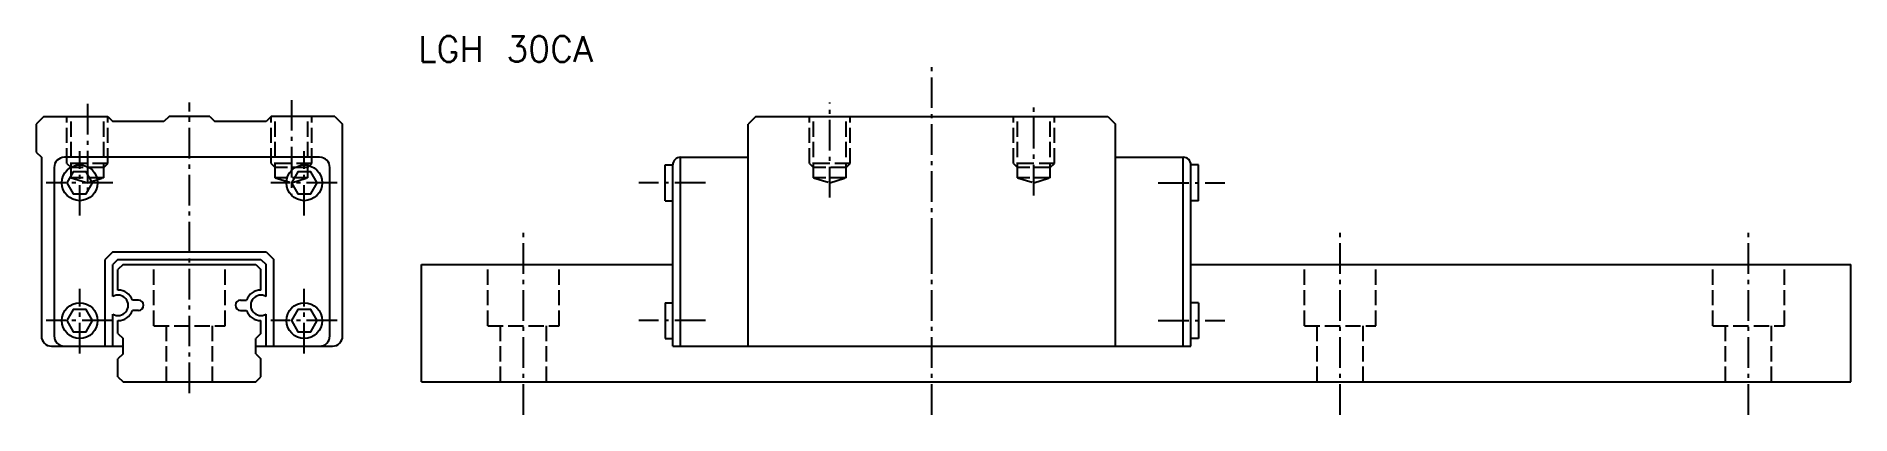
# Model space of a CAD drawing. Extents: x 109 to 465, y 107 to 181.
import ezdxf

# ---------------------------------------------------------------- set-up
doc = ezdxf.new("R2010")
doc.units = 0
doc.header["$MEASUREMENT"] = 0
doc.linetypes.add('DASHED', pattern=[4, 3, -1])
doc.linetypes.add('SCENTER', pattern=[9.2, 6, -1.2, 0.8, -1.2])
doc.layers.get('0').update_dxf_attribs({"linetype": 'CONTINUOUS'})
for name, color, linetype in [('CON', 2, 'CONTINUOUS'), ('DAS', 3, 'DASHED'), ('SCEN', 1, 'SCENTER')]:
    doc.layers.add(name, color=color, linetype=linetype)
doc.styles.get("Standard").update_dxf_attribs({"font": 'txt.shx', "bigfont": 'chineset.shx'})

msp = doc.modelspace()

# ---------------------------------------------------------------- linework, layer by layer
at = {"layer": 'CON'}
for p, q in [((110.94, 165.79), (109.44, 164.29)), ((109.44, 164.29), (109.44, 158.79)), ((110.94, 165.79), (123.44, 165.79)), ((123.44, 165.79), (124.44, 164.79)), ((134.44, 164.79), (124.44, 164.79)), ((135.44, 165.79), (134.44, 164.79)), ((143.44, 165.79), (135.44, 165.79)), ((143.44, 165.79), (144.44, 164.79)), ((154.44, 164.79), (144.44, 164.79)), ((155.44, 165.79), (154.44, 164.79)), ((167.94, 165.79), (155.44, 165.79)), ((167.94, 165.79), (169.44, 164.29)), ((169.44, 122.79), (169.44, 164.29)), ((250.37, 165.79), (248.87, 164.29)), ((248.87, 120.79), (248.87, 164.29)), ((250.37, 165.79), (319.37, 165.79)), ((319.37, 165.79), (320.87, 164.29)), ((320.87, 120.79), (320.87, 164.29)), ((109.44, 158.79), (110.44, 157.79)), ((110.44, 157.79), (110.44, 122.79)), ((164.94, 157.79), (114.94, 157.79)), ((235.62, 157.79), (248.87, 157.79)), ((235.62, 120.79), (235.62, 157.79)), ((320.87, 157.79), (334.12, 157.79)), ((334.12, 120.79), (334.12, 157.79)), ((112.94, 155.79), (112.94, 122.79)), ((166.94, 122.79), (166.94, 155.79)), ((232.62, 149.29), (232.62, 156.29)), ((232.62, 156.29), (234.12, 156.29)), ((234.12, 120.79), (234.12, 156.29)), ((335.62, 120.79), (335.62, 156.29)), ((337.12, 156.29), (335.62, 156.29)), ((337.12, 149.29), (337.12, 156.29)), ((232.62, 149.29), (234.12, 149.29)), ((337.12, 149.29), (335.62, 149.29)), ((124.44, 139.29), (122.94, 137.79)), ((124.44, 139.29), (154.44, 139.29)), ((154.44, 139.29), (155.94, 137.79)), ((122.94, 120.79), (122.94, 137.79)), ((125.44, 137.79), (124.44, 136.79)), ((124.44, 130.52), (124.44, 136.79)), ((125.44, 137.79), (153.44, 137.79)), ((126.44, 136.79), (125.44, 135.79)), ((125.44, 131.79), (125.44, 135.79)), ((126.44, 136.79), (152.44, 136.79)), ((152.44, 136.79), (153.44, 135.79)), ((153.44, 137.79), (154.44, 136.79)), ((153.44, 131.79), (153.44, 135.79)), ((154.44, 130.52), (154.44, 136.79)), ((155.94, 120.79), (155.94, 137.79)), ((184.87, 136.79), (234.12, 136.79)), ((184.87, 113.79), (184.87, 136.79)), ((335.62, 136.79), (464.87, 136.79)), ((464.87, 113.79), (464.87, 136.79)), ((129.44, 129.79), (128.26, 129.79)), ((149.44, 129.79), (150.61, 129.79)), ((232.62, 129.29), (232.62, 122.29)), ((232.62, 129.29), (234.12, 129.29)), ((337.12, 129.29), (335.62, 129.29)), ((337.12, 129.29), (337.12, 122.29)), ((124.44, 120.79), (124.44, 127.05)), ((125.44, 123.29), (125.44, 125.79)), ((129.44, 127.79), (128.26, 127.79)), ((149.44, 127.79), (150.61, 127.79)), ((153.44, 123.29), (153.44, 125.79)), ((154.44, 120.79), (154.44, 127.05)), ((125.44, 123.29), (126.44, 122.29)), ((126.44, 119.29), (126.44, 122.29)), ((153.44, 123.29), (152.44, 122.29)), ((152.44, 119.29), (152.44, 122.29)), ((232.62, 122.29), (234.12, 122.29)), ((337.12, 122.29), (335.62, 122.29)), ((112.44, 120.79), (126.44, 120.79)), ((126.44, 119.29), (125.44, 118.29)), ((125.44, 114.79), (125.44, 118.29)), ((152.44, 120.79), (167.44, 120.79)), ((152.44, 119.29), (153.44, 118.29)), ((153.44, 114.79), (153.44, 118.29)), ((234.12, 120.79), (335.62, 120.79)), ((125.44, 114.79), (126.44, 113.79)), ((126.44, 113.79), (152.44, 113.79)), ((152.44, 113.79), (153.44, 114.79)), ((184.87, 113.79), (464.87, 113.79))]:
    msp.add_line(p, q, dxfattribs=at)
for points in [[(120.44, 152.79), (119.19, 154.95), (116.69, 154.95), (115.44, 152.79), (116.69, 150.62), (119.19, 150.62)], [(164.44, 152.79), (163.19, 154.95), (160.69, 154.95), (159.44, 152.79), (160.69, 150.62), (163.19, 150.62)], [(120.44, 125.79), (119.19, 127.95), (116.69, 127.95), (115.44, 125.79), (116.69, 123.62), (119.19, 123.62)], [(164.44, 125.79), (163.19, 127.95), (160.69, 127.95), (159.44, 125.79), (160.69, 123.62), (163.19, 123.62)]]:
    msp.add_lwpolyline(points, close=True, dxfattribs=at)
for centre in [(117.94, 152.79), (161.94, 152.79), (117.94, 125.79), (161.94, 125.79)]:
    msp.add_circle(centre, 3.5, dxfattribs=at)
for centre, radius, start, end in [((114.94, 155.79), 2, 90, 180), ((164.94, 155.79), 2, 0, 90), ((235.62, 156.29), 1.5, 90, 180), ((334.12, 156.29), 1.5, 0, 90), ((125.44, 128.79), 3, 19.4712, 90), ((153.44, 128.79), 3, 90, 160.5288), ((125.44, 128.79), 2, 240, 120), ((129.44, 128.79), 1, 270, 90), ((149.44, 128.79), 1, 90, 270), ((153.44, 128.79), 2, 60, 300), ((125.44, 128.79), 3, 270, 340.5288), ((153.44, 128.79), 3, 199.4712, 270), ((112.44, 122.79), 2, 180, 270), ((114.94, 122.79), 2, 180, 270), ((164.94, 122.79), 2, 270, 360), ((167.44, 122.79), 2, 270, 0)]:
    msp.add_arc(centre, radius, start, end, dxfattribs=at)
at = {"layer": 'DAS'}
for p, q in [((115.44, 156.59), (115.44, 165.79)), ((116.24, 153.79), (116.24, 165.79)), ((122.64, 153.79), (122.64, 165.79)), ((123.44, 156.59), (123.44, 165.79)), ((155.44, 156.59), (155.44, 165.79)), ((156.24, 153.79), (156.24, 165.79)), ((162.64, 153.79), (162.64, 165.79)), ((163.44, 156.59), (163.44, 165.79)), ((260.87, 156.59), (260.87, 165.79)), ((261.67, 153.79), (261.67, 165.79)), ((268.07, 153.79), (268.07, 165.79)), ((268.87, 156.59), (268.87, 165.79)), ((300.87, 156.59), (300.87, 165.79)), ((301.67, 153.79), (301.67, 165.79)), ((308.07, 153.79), (308.07, 165.79)), ((308.87, 156.59), (308.87, 165.79)), ((115.44, 156.59), (116.24, 155.79)), ((123.44, 156.59), (115.44, 156.59)), ((122.64, 155.79), (123.44, 156.59)), ((163.44, 156.59), (155.44, 156.59)), ((155.44, 156.59), (156.24, 155.79)), ((162.64, 155.79), (163.44, 156.59)), ((268.87, 156.59), (260.87, 156.59)), ((260.87, 156.59), (261.67, 155.79)), ((268.07, 155.79), (268.87, 156.59)), ((308.87, 156.59), (300.87, 156.59)), ((300.87, 156.59), (301.67, 155.79)), ((308.07, 155.79), (308.87, 156.59)), ((122.64, 155.79), (116.24, 155.79)), ((122.64, 153.79), (116.24, 153.79)), ((116.24, 153.79), (119.44, 152.79)), ((119.44, 152.79), (122.64, 153.79)), ((162.64, 155.79), (156.24, 155.79)), ((162.64, 153.79), (156.24, 153.79)), ((156.24, 153.79), (159.44, 152.79)), ((159.44, 152.79), (162.64, 153.79)), ((268.07, 155.79), (261.67, 155.79)), ((268.07, 153.79), (261.67, 153.79)), ((261.67, 153.79), (264.87, 152.79)), ((264.87, 152.79), (268.07, 153.79)), ((308.07, 155.79), (301.67, 155.79)), ((308.07, 153.79), (301.67, 153.79)), ((301.67, 153.79), (304.87, 152.79)), ((304.87, 152.79), (308.07, 153.79)), ((132.44, 124.79), (132.44, 136.79)), ((146.44, 124.79), (146.44, 136.79)), ((197.87, 124.79), (197.87, 136.79)), ((211.87, 124.79), (211.87, 136.79)), ((357.87, 124.79), (357.87, 136.79)), ((371.87, 124.79), (371.87, 136.79)), ((437.87, 124.79), (437.87, 136.79)), ((451.87, 124.79), (451.87, 136.79)), ((132.44, 124.79), (146.44, 124.79)), ((134.94, 113.79), (134.94, 124.79)), ((143.94, 113.79), (143.94, 124.79)), ((197.87, 124.79), (211.87, 124.79)), ((200.37, 113.79), (200.37, 124.79)), ((209.37, 113.79), (209.37, 124.79)), ((357.87, 124.79), (371.87, 124.79)), ((360.37, 113.79), (360.37, 124.79)), ((369.37, 113.79), (369.37, 124.79)), ((437.87, 124.79), (451.87, 124.79)), ((440.37, 113.79), (440.37, 124.79)), ((449.37, 113.79), (449.37, 124.79))]:
    msp.add_line(p, q, dxfattribs=at)
at = {"layer": 'SCEN'}
for p, q in [((284.87, 139.85), (284.87, 175.85)), ((119.44, 168.24), (119.44, 150.72)), ((139.44, 111.56), (139.44, 168.52)), ((159.44, 169.01), (159.44, 150.59)), ((264.87, 149.91), (264.87, 168.54)), ((304.87, 150.32), (304.87, 168.13)), ((117.94, 146.36), (117.94, 158.99)), ((161.94, 146.36), (161.94, 158.99)), ((124.4, 152.79), (111.39, 152.79)), ((168.4, 152.79), (155.39, 152.79)), ((240.51, 152.79), (227.5, 152.79)), ((329.22, 152.79), (342.23, 152.79)), ((204.87, 107.36), (204.87, 143.36)), ((284.87, 107.36), (284.87, 143.36)), ((364.87, 107.36), (364.87, 143.36)), ((444.87, 107.36), (444.87, 143.36)), ((117.94, 119.36), (117.94, 131.99)), ((161.94, 119.36), (161.94, 131.99)), ((124.4, 125.79), (111.39, 125.79)), ((168.4, 125.79), (155.39, 125.79)), ((240.51, 125.79), (227.5, 125.79)), ((329.22, 125.79), (342.23, 125.79))]:
    msp.add_line(p, q, dxfattribs=at)

# ---------------------------------------------------------------- texts
at = {"insert": (184.21, 181.5), "char_height": 5, "width": 61.6, "attachment_point": 1}
msp.add_mtext('LGH 30CA', dxfattribs=at)

doc.saveas('drawing.dxf')
